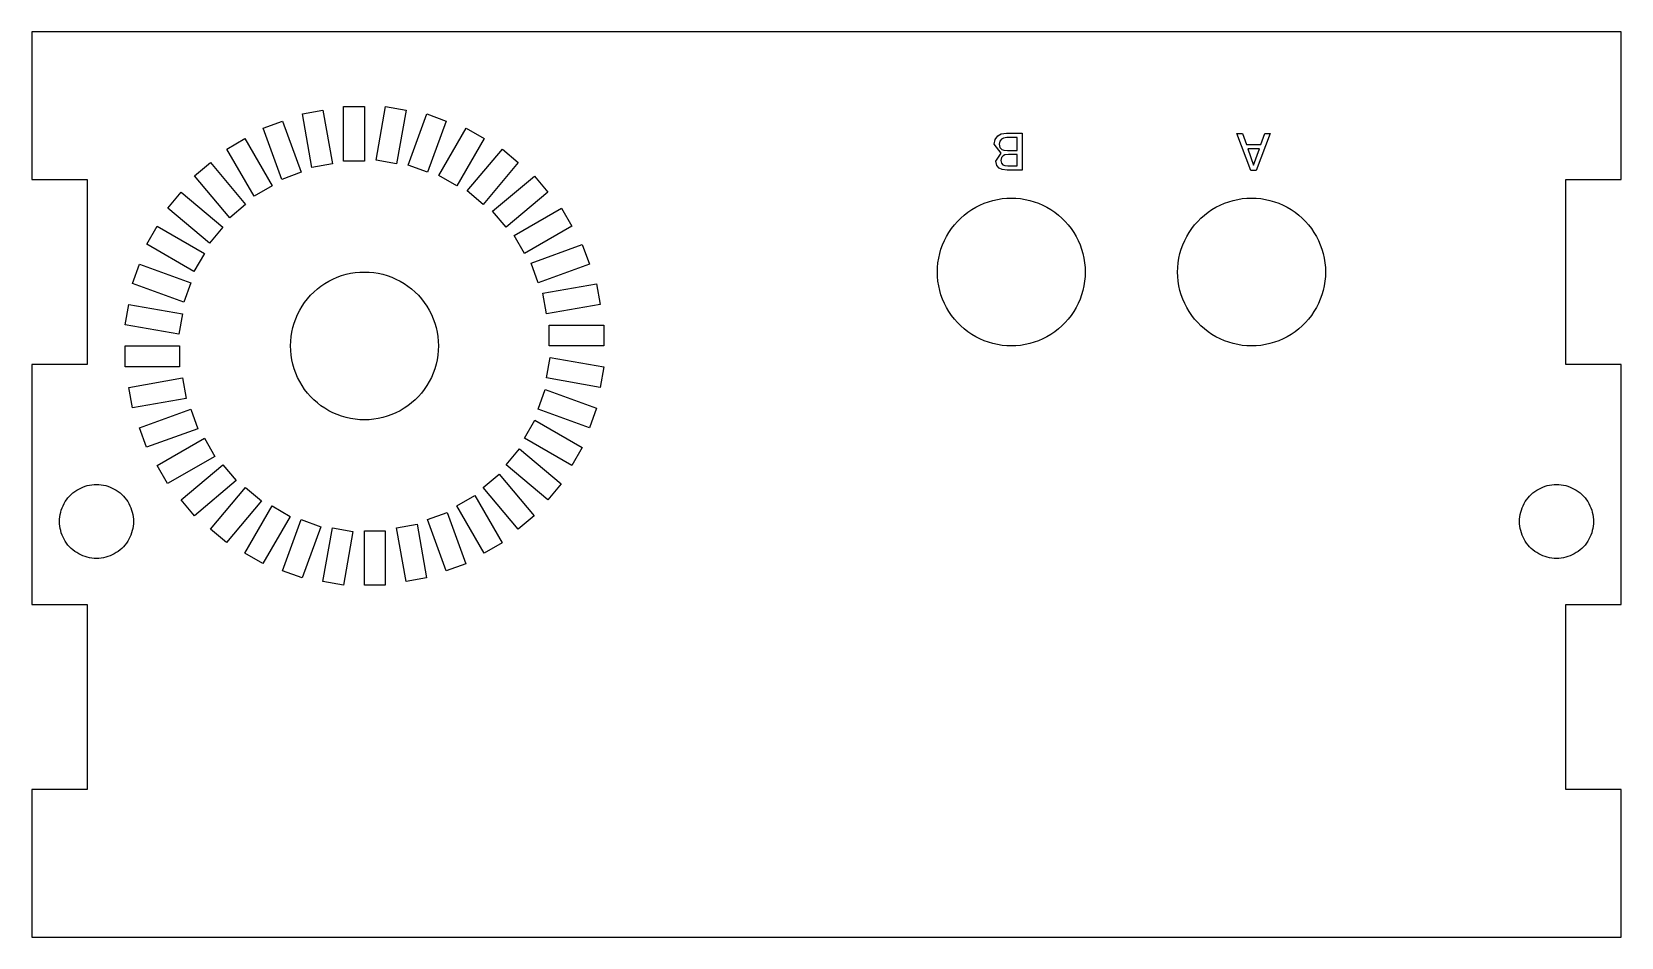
# Model space of a CAD drawing. Header units: metres. Extents: x -43 to 43, y -298 to 22.
# Drawn here: x -43 to 43, y -135.5 to -86.5 of the extents above; entities that cross this region are included whole.
import ezdxf

# ---------------------------------------------------------------- set-up
doc = ezdxf.new("R2010")
doc.units = ezdxf.units.M

msp = doc.modelspace()

# ---------------------------------------------------------------- linework, layer by layer
for p, q in [((43, -86.5), (-43, -86.5)), ((-43, -86.5), (-43, -94.5)), ((43, -94.5), (43, -86.5)), ((-28.3584, -90.9414), (-27.249, -90.7461)), ((-27.8457, -93.8477), (-28.3584, -90.9414)), ((-27.249, -90.7461), (-26.7363, -93.6523)), ((-26.126, -93.5), (-26.126, -90.5488)), ((-26.126, -90.5488), (-25, -90.5488)), ((-25, -90.5488), (-25, -93.5)), ((-24.373, -93.4561), (-23.8604, -90.5498)), ((-23.8604, -90.5498), (-22.751, -90.7461)), ((-22.751, -90.7461), (-23.2637, -93.6523)), ((-22.6377, -93.7178), (-21.6289, -90.9443)), ((-21.6289, -90.9443), (-20.5703, -91.3301)), ((-30.4883, -91.7148), (-29.4297, -91.3301)), ((-29.4785, -94.4883), (-30.4883, -91.7148)), ((-29.4297, -91.3301), (-28.4199, -94.1035)), ((-20.5703, -91.3301), (-21.5801, -94.1035)), ((-20.9756, -94.2764), (-19.5, -91.7207)), ((-19.5, -91.7207), (-18.5244, -92.2842)), ((9.45801, -92.0303), (9.74023, -91.9873)), ((9.74023, -91.9873), (10.5889, -91.9873)), ((10.5889, -91.9873), (10.5889, -93.9873)), ((22.957, -94), (22.2109, -92)), ((22.2109, -92), (22.5059, -92)), ((22.5059, -92), (22.7178, -92.5977)), ((24, -92), (23.2568, -94)), ((23.5049, -92.5977), (23.7188, -92)), ((23.7188, -92), (24, -92)), ((-32.4512, -92.8467), (-31.4756, -92.2842)), ((-30.9756, -95.4033), (-32.4512, -92.8467)), ((-31.4756, -92.2842), (-30, -94.8398)), ((-18.5244, -92.2842), (-20, -94.8398)), ((-19.4346, -95.1152), (-17.5381, -92.8545)), ((-17.5381, -92.8545), (-16.6748, -93.5791)), ((9.06445, -92.5859), (9.12012, -92.3232)), ((9.44531, -93.0674), (9.06445, -92.5859)), ((9.12012, -92.3232), (9.2627, -92.1348)), ((9.2627, -92.1348), (9.45801, -92.0303)), ((9.37793, -92.4189), (9.34277, -92.5889)), ((9.34277, -92.5889), (9.38379, -92.7598)), ((9.46484, -92.3096), (9.37793, -92.4189)), ((9.38379, -92.7598), (9.48145, -92.8623)), ((9.58008, -92.2539), (9.46484, -92.3096)), ((9.48145, -92.8623), (9.5957, -92.9053)), ((9.76562, -92.2295), (9.58008, -92.2539)), ((10.3164, -92.2295), (9.76562, -92.2295)), ((10.3164, -92.9248), (10.3164, -92.2295)), ((22.7178, -92.5977), (23.5049, -92.5977)), ((23.4209, -92.832), (22.7979, -92.832)), ((22.7979, -92.832), (23.1064, -93.7139)), ((23.1064, -93.7139), (23.4209, -92.832)), ((-34.1875, -94.3027), (-33.3252, -93.5791)), ((-33.3252, -93.5791), (-31.4277, -95.8398)), ((-26.7363, -93.6523), (-27.8457, -93.8477)), ((-25, -93.5), (-26.126, -93.5)), ((-23.2637, -93.6523), (-24.373, -93.4561)), ((-21.5801, -94.1035), (-22.6377, -93.7178)), ((-16.6748, -93.5791), (-18.5723, -95.8398)), ((9.15918, -93.501), (9.44531, -93.0674)), ((9.21387, -93.7383), (9.15918, -93.501)), ((9.34766, -93.8887), (9.21387, -93.7383)), ((9.46777, -93.3027), (9.43164, -93.4619)), ((9.43164, -93.4619), (9.46582, -93.6104)), ((9.46582, -93.6104), (9.54785, -93.7012)), ((9.55469, -93.208), (9.46777, -93.3027)), ((9.54785, -93.7012), (9.64746, -93.7412)), ((9.6582, -93.166), (9.55469, -93.208)), ((9.5957, -92.9053), (9.7959, -92.9248)), ((9.84082, -93.1475), (9.6582, -93.166)), ((9.7959, -92.9248), (10.3164, -92.9248)), ((10.3164, -93.1475), (9.84082, -93.1475)), ((10.3164, -93.7598), (10.3164, -93.1475)), ((-43, -94.5), (-40, -94.5)), ((-40, -94.5), (-40, -104.5)), ((-32.291, -96.5635), (-34.1875, -94.3027)), ((-28.4199, -94.1035), (-29.4785, -94.4883)), ((-20, -94.8398), (-20.9756, -94.2764)), ((-18.0635, -96.209), (-15.8027, -94.3125)), ((-15.8027, -94.3125), (-15.0791, -95.1748)), ((9.51074, -93.957), (9.34766, -93.8887)), ((9.78223, -93.9873), (9.51074, -93.957)), ((9.64746, -93.7412), (9.81836, -93.7598)), ((10.5889, -93.9873), (9.78223, -93.9873)), ((9.81836, -93.7598), (10.3164, -93.7598)), ((23.2568, -94), (22.957, -94)), ((40, -104.5), (40, -94.5)), ((40, -94.5), (43, -94.5)), ((-35.6455, -96.0381), (-34.9209, -95.1748)), ((-34.9209, -95.1748), (-32.6602, -97.0723)), ((-30, -94.8398), (-30.9756, -95.4033)), ((-18.5723, -95.8398), (-19.4346, -95.1152)), ((-15.0791, -95.1748), (-17.3398, -97.0723)), ((-33.3848, -97.9346), (-35.6455, -96.0381)), ((-31.4277, -95.8398), (-32.291, -96.5635)), ((-17.3398, -97.0723), (-18.0635, -96.209)), ((-16.9033, -97.5244), (-14.3467, -96.0488)), ((-14.3467, -96.0488), (-13.7842, -97.0244)), ((7.4502, -96.418), (7.64844, -96.2637)), ((7.64844, -96.2637), (7.85645, -96.123)), ((7.85645, -96.123), (8.07324, -95.9951)), ((8.07324, -95.9951), (8.29688, -95.8809)), ((8.29688, -95.8809), (8.52734, -95.7812)), ((8.52734, -95.7812), (8.76367, -95.6953)), ((8.76367, -95.6953), (9.00488, -95.626)), ((9.00488, -95.626), (9.25, -95.5713)), ((9.25, -95.5713), (9.49902, -95.5312)), ((9.49902, -95.5312), (9.74902, -95.5078)), ((9.74902, -95.5078), (10, -95.5)), ((10, -95.5), (10.251, -95.5078)), ((10.251, -95.5078), (10.501, -95.5312)), ((10.501, -95.5312), (10.75, -95.5713)), ((10.75, -95.5713), (10.9951, -95.626)), ((10.9951, -95.626), (11.2363, -95.6953)), ((11.2363, -95.6953), (11.4727, -95.7812)), ((11.4727, -95.7812), (11.7031, -95.8809)), ((11.7031, -95.8809), (11.9268, -95.9951)), ((11.9268, -95.9951), (12.1436, -96.123)), ((12.1436, -96.123), (12.3516, -96.2637)), ((12.3516, -96.2637), (12.5498, -96.418)), ((20.4502, -96.418), (20.6484, -96.2637)), ((20.6484, -96.2637), (20.8564, -96.123)), ((20.8564, -96.123), (21.0732, -95.9951)), ((21.0732, -95.9951), (21.2969, -95.8809)), ((21.2969, -95.8809), (21.5273, -95.7812)), ((21.5273, -95.7812), (21.7637, -95.6953)), ((21.7637, -95.6953), (22.0049, -95.626)), ((22.0049, -95.626), (22.25, -95.5713)), ((22.25, -95.5713), (22.499, -95.5312)), ((22.499, -95.5312), (22.749, -95.5078)), ((22.749, -95.5078), (23, -95.5)), ((23, -95.5), (23.251, -95.5078)), ((23.251, -95.5078), (23.501, -95.5312)), ((23.501, -95.5312), (23.75, -95.5713)), ((23.75, -95.5713), (23.9951, -95.626)), ((23.9951, -95.626), (24.2363, -95.6953)), ((24.2363, -95.6953), (24.4727, -95.7812)), ((24.4727, -95.7812), (24.7031, -95.8809)), ((24.7031, -95.8809), (24.9268, -95.9951)), ((24.9268, -95.9951), (25.1436, -96.123)), ((25.1436, -96.123), (25.3516, -96.2637)), ((25.3516, -96.2637), (25.5498, -96.418)), ((-36.7793, -98), (-36.2158, -97.0244)), ((-36.2158, -97.0244), (-33.6602, -98.5)), ((-32.6602, -97.0723), (-33.3848, -97.9346)), ((-13.7842, -97.0244), (-16.3398, -98.5)), ((6.62305, -97.3564), (6.76367, -97.1484)), ((6.76367, -97.1484), (6.91797, -96.9502)), ((6.91797, -96.9502), (7.08398, -96.7617)), ((7.08398, -96.7617), (7.26172, -96.584)), ((7.26172, -96.584), (7.4502, -96.418)), ((12.5498, -96.418), (12.7383, -96.584)), ((12.7383, -96.584), (12.916, -96.7617)), ((12.916, -96.7617), (13.082, -96.9502)), ((13.082, -96.9502), (13.2363, -97.1484)), ((13.2363, -97.1484), (13.377, -97.3564)), ((19.623, -97.3564), (19.7637, -97.1484)), ((19.7637, -97.1484), (19.918, -96.9502)), ((19.918, -96.9502), (20.084, -96.7617)), ((20.084, -96.7617), (20.2617, -96.584)), ((20.2617, -96.584), (20.4502, -96.418)), ((25.5498, -96.418), (25.7383, -96.584)), ((25.7383, -96.584), (25.916, -96.7617)), ((25.916, -96.7617), (26.082, -96.9502)), ((26.082, -96.9502), (26.2363, -97.1484)), ((26.2363, -97.1484), (26.377, -97.3564)), ((-34.2236, -99.4756), (-36.7793, -98)), ((-16.3398, -98.5), (-16.9033, -97.5244)), ((-15.9883, -99.0215), (-13.2148, -98.0117)), ((-13.2148, -98.0117), (-12.8301, -99.0703)), ((6.19531, -98.2637), (6.28125, -98.0273)), ((6.28125, -98.0273), (6.38086, -97.7969)), ((6.38086, -97.7969), (6.49512, -97.5732)), ((6.49512, -97.5732), (6.62305, -97.3564)), ((13.377, -97.3564), (13.5049, -97.5732)), ((13.5049, -97.5732), (13.6191, -97.7969)), ((13.6191, -97.7969), (13.7188, -98.0273)), ((13.7188, -98.0273), (13.8047, -98.2637)), ((19.1953, -98.2637), (19.2812, -98.0273)), ((19.2812, -98.0273), (19.3809, -97.7969)), ((19.3809, -97.7969), (19.4951, -97.5732)), ((19.4951, -97.5732), (19.623, -97.3564)), ((26.377, -97.3564), (26.5049, -97.5732)), ((26.5049, -97.5732), (26.6191, -97.7969)), ((26.6191, -97.7969), (26.7188, -98.0273)), ((26.7188, -98.0273), (26.8047, -98.2637)), ((-33.6602, -98.5), (-34.2236, -99.4756)), ((6.03125, -98.999), (6.07129, -98.75)), ((6.07129, -98.75), (6.12598, -98.5049)), ((6.12598, -98.5049), (6.19531, -98.2637)), ((13.8047, -98.2637), (13.874, -98.5049)), ((13.874, -98.5049), (13.9287, -98.75)), ((13.9287, -98.75), (13.9688, -98.999)), ((19.0312, -98.999), (19.0713, -98.75)), ((19.0713, -98.75), (19.126, -98.5049)), ((19.126, -98.5049), (19.1953, -98.2637)), ((26.8047, -98.2637), (26.874, -98.5049)), ((26.874, -98.5049), (26.9287, -98.75)), ((26.9287, -98.75), (26.9688, -98.999)), ((-37.5557, -100.129), (-37.1699, -99.0703)), ((-37.1699, -99.0703), (-34.3965, -100.08)), ((-26.4727, -99.7812), (-26.2363, -99.6953)), ((-26.2363, -99.6953), (-25.9951, -99.626)), ((-25.9951, -99.626), (-25.75, -99.5713)), ((-25.75, -99.5713), (-25.501, -99.5312)), ((-25.501, -99.5312), (-25.251, -99.5078)), ((-25.251, -99.5078), (-25, -99.5)), ((-25, -99.5), (-24.749, -99.5078)), ((-24.749, -99.5078), (-24.499, -99.5312)), ((-24.499, -99.5312), (-24.25, -99.5713)), ((-24.25, -99.5713), (-24.0049, -99.626)), ((-24.0049, -99.626), (-23.7637, -99.6953)), ((-23.7637, -99.6953), (-23.5273, -99.7812)), ((-15.6035, -100.08), (-15.9883, -99.0215)), ((-12.8301, -99.0703), (-15.6035, -100.08)), ((6, -99.5), (6.00781, -99.249)), ((6.00781, -99.751), (6, -99.5)), ((6.00781, -99.249), (6.03125, -98.999)), ((6.03125, -100.001), (6.00781, -99.751)), ((13.9688, -98.999), (13.9922, -99.249)), ((13.9922, -99.751), (13.9688, -100.001)), ((13.9922, -99.249), (14, -99.5)), ((14, -99.5), (13.9922, -99.751)), ((19, -99.5), (19.0078, -99.249)), ((19.0078, -99.751), (19, -99.5)), ((19.0078, -99.249), (19.0312, -98.999)), ((19.0312, -100.001), (19.0078, -99.751)), ((26.9688, -98.999), (26.9922, -99.249)), ((26.9922, -99.751), (26.9688, -100.001)), ((26.9922, -99.249), (27, -99.5)), ((27, -99.5), (26.9922, -99.751)), ((-34.7822, -101.138), (-37.5557, -100.129)), ((-34.3965, -100.08), (-34.7822, -101.138)), ((-27.916, -100.762), (-27.7383, -100.584)), ((-27.7383, -100.584), (-27.5498, -100.418)), ((-27.5498, -100.418), (-27.3516, -100.264)), ((-27.3516, -100.264), (-27.1436, -100.123)), ((-27.1436, -100.123), (-26.9268, -99.9951)), ((-26.9268, -99.9951), (-26.7031, -99.8809)), ((-26.7031, -99.8809), (-26.4727, -99.7812)), ((-23.5273, -99.7812), (-23.2969, -99.8809)), ((-23.2969, -99.8809), (-23.0732, -99.9951)), ((-23.0732, -99.9951), (-22.8564, -100.123)), ((-22.8564, -100.123), (-22.6484, -100.264)), ((-22.6484, -100.264), (-22.4502, -100.418)), ((-22.4502, -100.418), (-22.2617, -100.584)), ((-22.2617, -100.584), (-22.084, -100.762)), ((-15.3477, -100.654), (-12.4414, -100.142)), ((-12.4414, -100.142), (-12.2461, -101.251)), ((6.07129, -100.25), (6.03125, -100.001)), ((6.12598, -100.495), (6.07129, -100.25)), ((6.19531, -100.736), (6.12598, -100.495)), ((13.874, -100.495), (13.8047, -100.736)), ((13.9287, -100.25), (13.874, -100.495)), ((13.9688, -100.001), (13.9287, -100.25)), ((19.0713, -100.25), (19.0312, -100.001)), ((19.126, -100.495), (19.0713, -100.25)), ((19.1953, -100.736), (19.126, -100.495)), ((26.874, -100.495), (26.8047, -100.736)), ((26.9287, -100.25), (26.874, -100.495)), ((26.9688, -100.001), (26.9287, -100.25)), ((-37.9502, -102.36), (-37.7539, -101.251)), ((-37.7539, -101.251), (-34.8477, -101.764)), ((-28.5049, -101.573), (-28.377, -101.356)), ((-28.377, -101.356), (-28.2363, -101.148)), ((-28.2363, -101.148), (-28.082, -100.95)), ((-28.082, -100.95), (-27.916, -100.762)), ((-22.084, -100.762), (-21.918, -100.95)), ((-21.918, -100.95), (-21.7637, -101.148)), ((-21.7637, -101.148), (-21.623, -101.356)), ((-21.623, -101.356), (-21.4951, -101.573)), ((-15.1523, -101.764), (-15.3477, -100.654)), ((-12.2461, -101.251), (-15.1523, -101.764)), ((6.28125, -100.973), (6.19531, -100.736)), ((6.38086, -101.203), (6.28125, -100.973)), ((6.49512, -101.427), (6.38086, -101.203)), ((6.62305, -101.644), (6.49512, -101.427)), ((13.5049, -101.427), (13.377, -101.644)), ((13.6191, -101.203), (13.5049, -101.427)), ((13.7188, -100.973), (13.6191, -101.203)), ((13.8047, -100.736), (13.7188, -100.973)), ((19.2812, -100.973), (19.1953, -100.736)), ((19.3809, -101.203), (19.2812, -100.973)), ((19.4951, -101.427), (19.3809, -101.203)), ((19.623, -101.644), (19.4951, -101.427)), ((26.5049, -101.427), (26.377, -101.644)), ((26.6191, -101.203), (26.5049, -101.427)), ((26.7188, -100.973), (26.6191, -101.203)), ((26.8047, -100.736), (26.7188, -100.973)), ((-34.8477, -101.764), (-35.0439, -102.873)), ((-28.874, -102.505), (-28.8047, -102.264)), ((-28.8047, -102.264), (-28.7188, -102.027)), ((-28.7188, -102.027), (-28.6191, -101.797)), ((-28.6191, -101.797), (-28.5049, -101.573)), ((-21.4951, -101.573), (-21.3809, -101.797)), ((-21.3809, -101.797), (-21.2812, -102.027)), ((-21.2812, -102.027), (-21.1953, -102.264)), ((-21.1953, -102.264), (-21.126, -102.505)), ((6.76367, -101.852), (6.62305, -101.644)), ((6.91797, -102.05), (6.76367, -101.852)), ((7.08398, -102.238), (6.91797, -102.05)), ((7.26172, -102.416), (7.08398, -102.238)), ((12.916, -102.238), (12.7383, -102.416)), ((13.082, -102.05), (12.916, -102.238)), ((13.2363, -101.852), (13.082, -102.05)), ((13.377, -101.644), (13.2363, -101.852)), ((19.7637, -101.852), (19.623, -101.644)), ((19.918, -102.05), (19.7637, -101.852)), ((20.084, -102.238), (19.918, -102.05)), ((20.2617, -102.416), (20.084, -102.238)), ((25.916, -102.238), (25.7383, -102.416)), ((26.082, -102.05), (25.916, -102.238)), ((26.2363, -101.852), (26.082, -102.05)), ((26.377, -101.644), (26.2363, -101.852)), ((-35.0439, -102.873), (-37.9502, -102.36)), ((-28.9922, -103.249), (-28.9688, -102.999)), ((-28.9688, -102.999), (-28.9287, -102.75)), ((-28.9287, -102.75), (-28.874, -102.505)), ((-21.126, -102.505), (-21.0713, -102.75)), ((-21.0713, -102.75), (-21.0312, -102.999)), ((-21.0312, -102.999), (-21.0078, -103.249)), ((-15, -103.5), (-15, -102.374)), ((-15, -102.374), (-12.0488, -102.374)), ((-12.0488, -102.374), (-12.0488, -103.5)), ((7.4502, -102.582), (7.26172, -102.416)), ((7.64844, -102.736), (7.4502, -102.582)), ((7.85645, -102.877), (7.64844, -102.736)), ((8.07324, -103.005), (7.85645, -102.877)), ((8.29688, -103.119), (8.07324, -103.005)), ((8.52734, -103.219), (8.29688, -103.119)), ((11.7031, -103.119), (11.4727, -103.219)), ((11.9268, -103.005), (11.7031, -103.119)), ((12.1436, -102.877), (11.9268, -103.005)), ((12.3516, -102.736), (12.1436, -102.877)), ((12.5498, -102.582), (12.3516, -102.736)), ((12.7383, -102.416), (12.5498, -102.582)), ((20.4502, -102.582), (20.2617, -102.416)), ((20.6484, -102.736), (20.4502, -102.582)), ((20.8564, -102.877), (20.6484, -102.736)), ((21.0732, -103.005), (20.8564, -102.877)), ((21.2969, -103.119), (21.0732, -103.005)), ((21.5273, -103.219), (21.2969, -103.119)), ((24.7031, -103.119), (24.4727, -103.219)), ((24.9268, -103.005), (24.7031, -103.119)), ((25.1436, -102.877), (24.9268, -103.005)), ((25.3516, -102.736), (25.1436, -102.877)), ((25.5498, -102.582), (25.3516, -102.736)), ((25.7383, -102.416), (25.5498, -102.582)), ((-37.9512, -104.626), (-37.9512, -103.5)), ((-37.9512, -103.5), (-35, -103.5)), ((-35, -103.5), (-35, -104.626)), ((-29, -103.5), (-28.9922, -103.249)), ((-28.9922, -103.751), (-29, -103.5)), ((-28.9688, -104.001), (-28.9922, -103.751)), ((-28.9287, -104.25), (-28.9688, -104.001)), ((-21.0312, -104.001), (-21.0713, -104.25)), ((-21.0078, -103.751), (-21.0312, -104.001)), ((-21.0078, -103.249), (-21, -103.5)), ((-21, -103.5), (-21.0078, -103.751)), ((-12.0488, -103.5), (-15, -103.5)), ((8.76367, -103.305), (8.52734, -103.219)), ((9.00488, -103.374), (8.76367, -103.305)), ((9.25, -103.429), (9.00488, -103.374)), ((9.49902, -103.469), (9.25, -103.429)), ((9.74902, -103.492), (9.49902, -103.469)), ((10, -103.5), (9.74902, -103.492)), ((10.251, -103.492), (10, -103.5)), ((10.501, -103.469), (10.251, -103.492)), ((10.75, -103.429), (10.501, -103.469)), ((10.9951, -103.374), (10.75, -103.429)), ((11.2363, -103.305), (10.9951, -103.374)), ((11.4727, -103.219), (11.2363, -103.305)), ((21.7637, -103.305), (21.5273, -103.219)), ((22.0049, -103.374), (21.7637, -103.305)), ((22.25, -103.429), (22.0049, -103.374)), ((22.499, -103.469), (22.25, -103.429)), ((22.749, -103.492), (22.499, -103.469)), ((23, -103.5), (22.749, -103.492)), ((23.251, -103.492), (23, -103.5)), ((23.501, -103.469), (23.251, -103.492)), ((23.75, -103.429), (23.501, -103.469)), ((23.9951, -103.374), (23.75, -103.429)), ((24.2363, -103.305), (23.9951, -103.374)), ((24.4727, -103.219), (24.2363, -103.305)), ((-40, -104.5), (-43, -104.5)), ((-43, -104.5), (-43, -117.5)), ((-35, -104.626), (-37.9512, -104.626)), ((-28.874, -104.495), (-28.9287, -104.25)), ((-28.8047, -104.736), (-28.874, -104.495)), ((-28.7188, -104.973), (-28.8047, -104.736)), ((-21.1953, -104.736), (-21.2812, -104.973)), ((-21.126, -104.495), (-21.1953, -104.736)), ((-21.0713, -104.25), (-21.126, -104.495)), ((-15.1523, -105.236), (-14.9561, -104.127)), ((-14.9561, -104.127), (-12.0498, -104.64)), ((-12.0498, -104.64), (-12.2461, -105.749)), ((43, -104.5), (40, -104.5)), ((43, -117.5), (43, -104.5)), ((-37.7539, -105.749), (-34.8477, -105.236)), ((-37.5586, -106.858), (-37.7539, -105.749)), ((-34.8477, -105.236), (-34.6523, -106.346)), ((-28.6191, -105.203), (-28.7188, -104.973)), ((-28.5049, -105.427), (-28.6191, -105.203)), ((-28.377, -105.644), (-28.5049, -105.427)), ((-28.2363, -105.852), (-28.377, -105.644)), ((-21.623, -105.644), (-21.7637, -105.852)), ((-21.4951, -105.427), (-21.623, -105.644)), ((-21.3809, -105.203), (-21.4951, -105.427)), ((-21.2812, -104.973), (-21.3809, -105.203)), ((-12.2461, -105.749), (-15.1523, -105.236)), ((-34.6523, -106.346), (-37.5586, -106.858)), ((-28.082, -106.05), (-28.2363, -105.852)), ((-27.916, -106.238), (-28.082, -106.05)), ((-27.7383, -106.416), (-27.916, -106.238)), ((-27.5498, -106.582), (-27.7383, -106.416)), ((-27.3516, -106.736), (-27.5498, -106.582)), ((-22.4502, -106.582), (-22.6484, -106.736)), ((-22.2617, -106.416), (-22.4502, -106.582)), ((-22.084, -106.238), (-22.2617, -106.416)), ((-21.918, -106.05), (-22.084, -106.238)), ((-21.7637, -105.852), (-21.918, -106.05)), ((-15.6035, -106.92), (-15.2178, -105.862)), ((-15.2178, -105.862), (-12.4443, -106.871)), ((-37.1699, -107.93), (-34.3965, -106.92)), ((-34.3965, -106.92), (-34.0117, -107.979)), ((-27.1436, -106.877), (-27.3516, -106.736)), ((-26.9268, -107.005), (-27.1436, -106.877)), ((-26.7031, -107.119), (-26.9268, -107.005)), ((-26.4727, -107.219), (-26.7031, -107.119)), ((-26.2363, -107.305), (-26.4727, -107.219)), ((-25.9951, -107.374), (-26.2363, -107.305)), ((-25.75, -107.429), (-25.9951, -107.374)), ((-25.501, -107.469), (-25.75, -107.429)), ((-25.251, -107.492), (-25.501, -107.469)), ((-25, -107.5), (-25.251, -107.492)), ((-24.749, -107.492), (-25, -107.5)), ((-24.499, -107.469), (-24.749, -107.492)), ((-24.25, -107.429), (-24.499, -107.469)), ((-24.0049, -107.374), (-24.25, -107.429)), ((-23.7637, -107.305), (-24.0049, -107.374)), ((-23.5273, -107.219), (-23.7637, -107.305)), ((-23.2969, -107.119), (-23.5273, -107.219)), ((-23.0732, -107.005), (-23.2969, -107.119)), ((-22.8564, -106.877), (-23.0732, -107.005)), ((-22.6484, -106.736), (-22.8564, -106.877)), ((-12.8301, -107.93), (-15.6035, -106.92)), ((-12.4443, -106.871), (-12.8301, -107.93)), ((-36.7852, -108.988), (-37.1699, -107.93)), ((-34.0117, -107.979), (-36.7852, -108.988)), ((-16.3398, -108.5), (-15.7764, -107.524)), ((-15.7764, -107.524), (-13.2207, -109)), ((-36.2158, -109.976), (-33.6602, -108.5)), ((-33.6602, -108.5), (-33.0967, -109.476)), ((-17.3398, -109.928), (-16.6152, -109.065)), ((-16.6152, -109.065), (-14.3545, -110.962)), ((-13.7842, -109.976), (-16.3398, -108.5)), ((-13.2207, -109), (-13.7842, -109.976)), ((-35.6533, -110.951), (-36.2158, -109.976)), ((-33.0967, -109.476), (-35.6533, -110.951)), ((-34.9209, -111.825), (-32.6602, -109.928)), ((-32.6602, -109.928), (-31.9365, -110.791)), ((-15.0791, -111.825), (-17.3398, -109.928)), ((-31.9365, -110.791), (-34.1973, -112.688)), ((-18.5723, -111.16), (-17.709, -110.437)), ((-17.709, -110.437), (-15.8125, -112.697)), ((-41.118, -111.824), (-41.041, -111.725)), ((-41.041, -111.725), (-40.9579, -111.631)), ((-40.9579, -111.631), (-40.8691, -111.542)), ((-40.8691, -111.542), (-40.7748, -111.459)), ((-40.7748, -111.459), (-40.6756, -111.382)), ((-40.6756, -111.382), (-40.5717, -111.311)), ((-40.5717, -111.311), (-40.4635, -111.247)), ((-40.4635, -111.247), (-40.3515, -111.19)), ((-40.3515, -111.19), (-40.2362, -111.14)), ((-40.2362, -111.14), (-40.118, -111.098)), ((-40.118, -111.098), (-39.9974, -111.063)), ((-39.9974, -111.063), (-39.8748, -111.035)), ((-39.8748, -111.035), (-39.7507, -111.016)), ((-39.7507, -111.016), (-39.6256, -111.004)), ((-39.6256, -111.004), (-39.5, -111)), ((-39.5, -111), (-39.3744, -111.004)), ((-39.3744, -111.004), (-39.2493, -111.016)), ((-39.2493, -111.016), (-39.1252, -111.035)), ((-39.1252, -111.035), (-39.0026, -111.063)), ((-39.0026, -111.063), (-38.882, -111.098)), ((-38.882, -111.098), (-38.7637, -111.14)), ((-38.7637, -111.14), (-38.6484, -111.19)), ((-38.6484, -111.19), (-38.5365, -111.247)), ((-38.5365, -111.247), (-38.4283, -111.311)), ((-38.4283, -111.311), (-38.3244, -111.382)), ((-38.3244, -111.382), (-38.2251, -111.459)), ((-38.2251, -111.459), (-38.1309, -111.542)), ((-38.1309, -111.542), (-38.0421, -111.631)), ((-38.0421, -111.631), (-37.959, -111.725)), ((-37.959, -111.725), (-37.882, -111.824)), ((-33.3252, -113.421), (-31.4277, -111.16)), ((-31.4277, -111.16), (-30.5654, -111.885)), ((-20, -112.16), (-19.0244, -111.597)), ((-19.0244, -111.597), (-17.5488, -114.153)), ((-16.6748, -113.421), (-18.5723, -111.16)), ((-14.3545, -110.962), (-15.0791, -111.825)), ((37.882, -111.824), (37.959, -111.725)), ((37.959, -111.725), (38.0421, -111.631)), ((38.0421, -111.631), (38.1309, -111.542)), ((38.1309, -111.542), (38.2251, -111.459)), ((38.2251, -111.459), (38.3244, -111.382)), ((38.3244, -111.382), (38.4283, -111.311)), ((38.4283, -111.311), (38.5365, -111.247)), ((38.5365, -111.247), (38.6484, -111.19)), ((38.6484, -111.19), (38.7637, -111.14)), ((38.7637, -111.14), (38.882, -111.098)), ((38.882, -111.098), (39.0026, -111.063)), ((39.0026, -111.063), (39.1252, -111.035)), ((39.1252, -111.035), (39.2493, -111.016)), ((39.2493, -111.016), (39.3744, -111.004)), ((39.3744, -111.004), (39.5, -111)), ((39.5, -111), (39.6256, -111.004)), ((39.6256, -111.004), (39.7507, -111.016)), ((39.7507, -111.016), (39.8748, -111.035)), ((39.8748, -111.035), (39.9974, -111.063)), ((39.9974, -111.063), (40.118, -111.098)), ((40.118, -111.098), (40.2362, -111.14)), ((40.2362, -111.14), (40.3515, -111.19)), ((40.3515, -111.19), (40.4635, -111.247)), ((40.4635, -111.247), (40.5716, -111.311)), ((40.5716, -111.311), (40.6756, -111.382)), ((40.6756, -111.382), (40.7748, -111.459)), ((40.7748, -111.459), (40.8691, -111.542)), ((40.8691, -111.542), (40.9579, -111.631)), ((40.9579, -111.631), (41.041, -111.725)), ((41.041, -111.725), (41.118, -111.824)), ((-41.4842, -112.749), (-41.4646, -112.625)), ((-41.4646, -112.625), (-41.4372, -112.503)), ((-41.4372, -112.503), (-41.4021, -112.382)), ((-41.4021, -112.382), (-41.3595, -112.264)), ((-41.3595, -112.264), (-41.3096, -112.148)), ((-41.3096, -112.148), (-41.2526, -112.036)), ((-41.2526, -112.036), (-41.1886, -111.928)), ((-41.1886, -111.928), (-41.118, -111.824)), ((-37.882, -111.824), (-37.8113, -111.928)), ((-37.8113, -111.928), (-37.7474, -112.036)), ((-37.7474, -112.036), (-37.6903, -112.148)), ((-37.6903, -112.148), (-37.6404, -112.264)), ((-37.6404, -112.264), (-37.5979, -112.382)), ((-37.5979, -112.382), (-37.5628, -112.503)), ((-37.5628, -112.503), (-37.5354, -112.625)), ((-37.5354, -112.625), (-37.5158, -112.749)), ((-34.1973, -112.688), (-34.9209, -111.825)), ((-30.5654, -111.885), (-32.4619, -114.146)), ((-31.4756, -114.716), (-30, -112.16)), ((-30, -112.16), (-29.0244, -112.724)), ((-21.5801, -112.896), (-20.5215, -112.512)), ((-20.5215, -112.512), (-19.5117, -115.285)), ((-18.5244, -114.716), (-20, -112.16)), ((37.5158, -112.749), (37.5354, -112.625)), ((37.5354, -112.625), (37.5628, -112.503)), ((37.5628, -112.503), (37.5979, -112.382)), ((37.5979, -112.382), (37.6404, -112.264)), ((37.6404, -112.264), (37.6903, -112.148)), ((37.6903, -112.148), (37.7474, -112.036)), ((37.7474, -112.036), (37.8113, -111.928)), ((37.8113, -111.928), (37.882, -111.824)), ((41.118, -111.824), (41.1886, -111.928)), ((41.1886, -111.928), (41.2526, -112.036)), ((41.2526, -112.036), (41.3096, -112.148)), ((41.3096, -112.148), (41.3595, -112.264)), ((41.3595, -112.264), (41.4021, -112.382)), ((41.4021, -112.382), (41.4372, -112.503)), ((41.4372, -112.503), (41.4646, -112.625)), ((41.4646, -112.625), (41.4842, -112.749)), ((-41.5, -113), (-41.496, -112.874)), ((-41.496, -113.126), (-41.5, -113)), ((-41.496, -112.874), (-41.4842, -112.749)), ((-41.4842, -113.251), (-41.496, -113.126)), ((-41.4646, -113.375), (-41.4842, -113.251)), ((-41.4372, -113.497), (-41.4646, -113.375)), ((-41.4021, -113.618), (-41.4372, -113.497)), ((-37.5628, -113.497), (-37.5979, -113.618)), ((-37.5354, -113.375), (-37.5628, -113.497)), ((-37.5158, -113.251), (-37.5354, -113.375)), ((-37.5158, -112.749), (-37.5039, -112.874)), ((-37.5039, -113.126), (-37.5158, -113.251)), ((-37.5039, -112.874), (-37.501, -113.031)), ((-37.501, -113.031), (-37.5039, -113.126)), ((-32.4619, -114.146), (-33.3252, -113.421)), ((-29.0244, -112.724), (-30.5, -115.279)), ((-29.4297, -115.67), (-28.4199, -112.896)), ((-28.4199, -112.896), (-27.3623, -113.282)), ((-27.3623, -113.282), (-28.3711, -116.056)), ((-27.249, -116.254), (-26.7363, -113.348)), ((-26.7363, -113.348), (-25.627, -113.544)), ((-25, -116.451), (-25, -113.5)), ((-25, -113.5), (-23.874, -113.5)), ((-23.874, -113.5), (-23.874, -116.451)), ((-23.2637, -113.348), (-22.1543, -113.152)), ((-22.751, -116.254), (-23.2637, -113.348)), ((-22.1543, -113.152), (-21.6416, -116.059)), ((-20.5703, -115.67), (-21.5801, -112.896)), ((-15.8125, -112.697), (-16.6748, -113.421)), ((37.5, -113), (37.5039, -112.874)), ((37.5039, -113.126), (37.5, -113)), ((37.5039, -112.874), (37.5158, -112.749)), ((37.5158, -113.251), (37.5039, -113.126)), ((37.5354, -113.375), (37.5158, -113.251)), ((37.5628, -113.497), (37.5354, -113.375)), ((37.5979, -113.618), (37.5628, -113.497)), ((41.4372, -113.497), (41.4021, -113.618)), ((41.4646, -113.375), (41.4372, -113.497)), ((41.4842, -113.251), (41.4646, -113.375)), ((41.4842, -112.749), (41.497, -112.906)), ((41.496, -113.126), (41.4842, -113.251)), ((41.4995, -113.017), (41.496, -113.126)), ((41.497, -112.906), (41.4995, -113.017)), ((-41.3595, -113.736), (-41.4021, -113.618)), ((-41.3096, -113.852), (-41.3595, -113.736)), ((-41.2526, -113.964), (-41.3096, -113.852)), ((-41.1886, -114.072), (-41.2526, -113.964)), ((-41.118, -114.176), (-41.1886, -114.072)), ((-41.041, -114.275), (-41.118, -114.176)), ((-40.9579, -114.369), (-41.041, -114.275)), ((-40.8691, -114.458), (-40.9579, -114.369)), ((-38.0421, -114.369), (-38.1309, -114.458)), ((-37.959, -114.275), (-38.0421, -114.369)), ((-37.882, -114.176), (-37.959, -114.275)), ((-37.8113, -114.072), (-37.882, -114.176)), ((-37.7474, -113.964), (-37.8113, -114.072)), ((-37.6903, -113.852), (-37.7474, -113.964)), ((-37.6404, -113.736), (-37.6903, -113.852)), ((-37.5979, -113.618), (-37.6404, -113.736)), ((-25.627, -113.544), (-26.1396, -116.45)), ((-17.5488, -114.153), (-18.5244, -114.716)), ((37.6404, -113.736), (37.5979, -113.618)), ((37.6903, -113.852), (37.6404, -113.736)), ((37.7474, -113.964), (37.6903, -113.852)), ((37.8113, -114.072), (37.7474, -113.964)), ((37.882, -114.176), (37.8113, -114.072)), ((37.959, -114.275), (37.882, -114.176)), ((38.0421, -114.369), (37.959, -114.275)), ((38.1309, -114.458), (38.0421, -114.369)), ((40.9579, -114.369), (40.8691, -114.458)), ((41.041, -114.275), (40.9579, -114.369)), ((41.118, -114.176), (41.041, -114.275)), ((41.1886, -114.072), (41.118, -114.176)), ((41.2526, -113.964), (41.1886, -114.072)), ((41.3096, -113.852), (41.2526, -113.964)), ((41.3595, -113.736), (41.3096, -113.852)), ((41.4021, -113.618), (41.3595, -113.736)), ((-40.7748, -114.541), (-40.8691, -114.458)), ((-40.6756, -114.618), (-40.7748, -114.541)), ((-40.5717, -114.689), (-40.6756, -114.618)), ((-40.4635, -114.753), (-40.5717, -114.689)), ((-40.3515, -114.81), (-40.4635, -114.753)), ((-40.2362, -114.86), (-40.3515, -114.81)), ((-40.118, -114.902), (-40.2362, -114.86)), ((-39.9974, -114.937), (-40.118, -114.902)), ((-39.8748, -114.965), (-39.9974, -114.937)), ((-39.7507, -114.984), (-39.8748, -114.965)), ((-39.6256, -114.996), (-39.7507, -114.984)), ((-39.5314, -114.999), (-39.6256, -114.996)), ((-39.4686, -114.999), (-39.5314, -114.999)), ((-39.3744, -114.996), (-39.4686, -114.999)), ((-39.2493, -114.984), (-39.3744, -114.996)), ((-39.1252, -114.965), (-39.2493, -114.984)), ((-39.0026, -114.937), (-39.1252, -114.965)), ((-38.882, -114.902), (-39.0026, -114.937)), ((-38.7637, -114.86), (-38.882, -114.902)), ((-38.6484, -114.81), (-38.7637, -114.86)), ((-38.5365, -114.753), (-38.6484, -114.81)), ((-38.4283, -114.689), (-38.5365, -114.753)), ((-38.3244, -114.618), (-38.4283, -114.689)), ((-38.2251, -114.541), (-38.3244, -114.618)), ((-38.1309, -114.458), (-38.2251, -114.541)), ((-30.5, -115.279), (-31.4756, -114.716)), ((38.2251, -114.541), (38.1309, -114.458)), ((38.3244, -114.618), (38.2251, -114.541)), ((38.4283, -114.689), (38.3244, -114.618)), ((38.5365, -114.753), (38.4283, -114.689)), ((38.6484, -114.81), (38.5365, -114.753)), ((38.7637, -114.86), (38.6484, -114.81)), ((38.882, -114.902), (38.7637, -114.86)), ((39.0026, -114.937), (38.882, -114.902)), ((39.1252, -114.965), (39.0026, -114.937)), ((39.2493, -114.984), (39.1252, -114.965)), ((39.3744, -114.996), (39.2493, -114.984)), ((39.4686, -114.999), (39.3744, -114.996)), ((39.6256, -114.996), (39.4686, -114.999)), ((39.7507, -114.984), (39.6256, -114.996)), ((39.8748, -114.965), (39.7507, -114.984)), ((39.9974, -114.937), (39.8748, -114.965)), ((40.118, -114.902), (39.9974, -114.937)), ((40.2362, -114.86), (40.118, -114.902)), ((40.3515, -114.81), (40.2362, -114.86)), ((40.4635, -114.753), (40.3515, -114.81)), ((40.5716, -114.689), (40.4635, -114.753)), ((40.6756, -114.618), (40.5716, -114.689)), ((40.7748, -114.541), (40.6756, -114.618)), ((40.8691, -114.458), (40.7748, -114.541)), ((-28.3711, -116.056), (-29.4297, -115.67)), ((-21.6416, -116.059), (-22.751, -116.254)), ((-19.5117, -115.285), (-20.5703, -115.67)), ((-26.1396, -116.45), (-27.249, -116.254)), ((-23.874, -116.451), (-25, -116.451)), ((-43, -117.5), (-40, -117.5)), ((-40, -117.5), (-40, -127.5)), ((40, -127.5), (40, -117.5)), ((40, -117.5), (43, -117.5)), ((-40, -127.5), (-43, -127.5)), ((-43, -127.5), (-43, -135.5)), ((43, -127.5), (40, -127.5)), ((43, -135.5), (43, -127.5)), ((-43, -135.5), (43, -135.5))]:
    msp.add_line(p, q)

doc.saveas('drawing.dxf')
